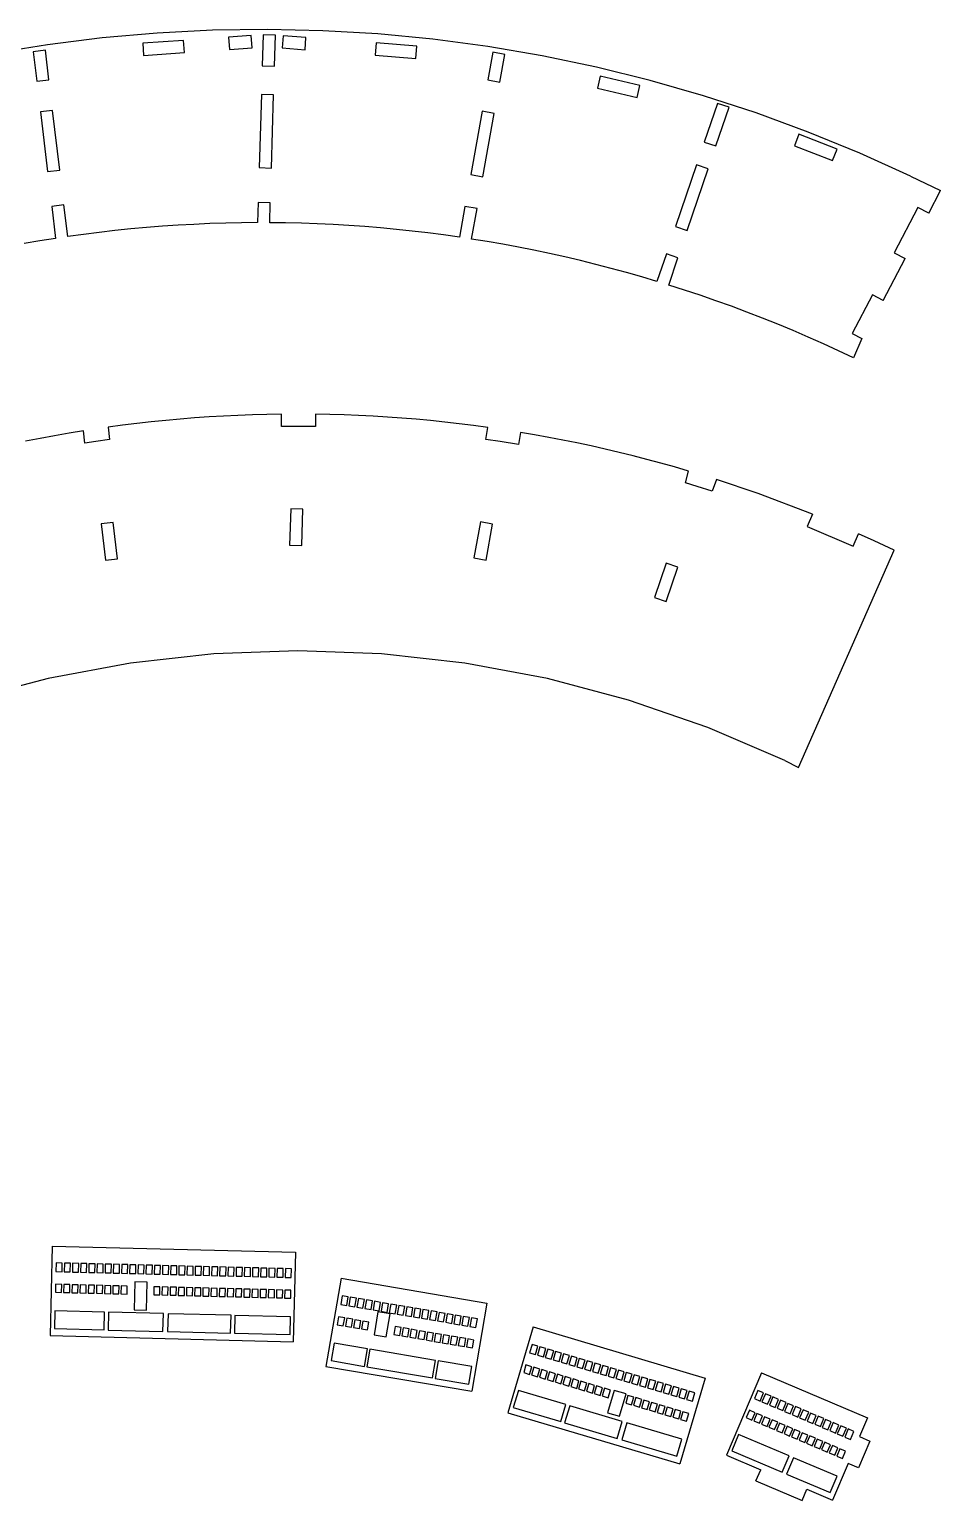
# Model space of a CAD drawing. Extents: x -27280 to 27280, y -16671 to 16671.
# Drawn here: x -11433 to -8762, y 12050 to 16364 of the extents above; entities that cross this region are included whole.
import ezdxf

# ---------------------------------------------------------------- set-up
doc = ezdxf.new("R2010")
doc.units = 0
doc.header["$MEASUREMENT"] = 0
doc.layers.get('0').update_dxf_attribs({"linetype": 'CONTINUOUS'})

msp = doc.modelspace()

# ---------------------------------------------------------------- linework, layer by layer
for p, q in [((-11058.1, 16353.6), (-11219.4, 16339.4)), ((-10896.4, 16361.9), (-11058.1, 16353.6)), ((-10734.6, 16364.3), (-10896.4, 16361.9)), ((-10572.8, 16360.6), (-10734.6, 16364.3)), ((-10411.2, 16351.1), (-10572.8, 16360.6)), ((-10250, 16335.6), (-10411.2, 16351.1)), ((-11380.1, 16319.3), (-11540.1, 16293.2)), ((-11219.4, 16339.4), (-11380.1, 16319.3)), ((-10980.9, 16332.2), (-11100.6, 16323.6)), ((-11100.6, 16323.6), (-11098.1, 16287.7)), ((-10978.4, 16296.3), (-10980.9, 16332.2)), ((-10782.3, 16346.3), (-10849, 16341.6)), ((-10849, 16341.6), (-10846.5, 16305.7)), ((-10846.5, 16305.7), (-10779.8, 16310.4)), ((-10779.8, 16310.4), (-10782.3, 16346.3)), ((-10747.6, 16348.8), (-10750.3, 16257.7)), ((-10711.6, 16347.7), (-10747.6, 16348.8)), ((-10714.4, 16256.6), (-10711.6, 16347.7)), ((-10688.8, 16345.9), (-10691.6, 16310)), ((-10691.6, 16310), (-10624.9, 16304.8)), ((-10622.1, 16340.7), (-10688.8, 16345.9)), ((-10624.9, 16304.8), (-10622.1, 16340.7)), ((-10416.5, 16324.6), (-10419.3, 16288.7)), ((-10296.9, 16315.2), (-10416.5, 16324.6)), ((-10299.7, 16279.3), (-10296.9, 16315.2)), ((-10089.4, 16314.1), (-10250, 16335.6)), ((-9929.7, 16286.8), (-10089.4, 16314.1)), ((-11385.7, 16303.3), (-11421.5, 16299)), ((-11421.5, 16299), (-11411.1, 16212.2)), ((-11375.4, 16216.4), (-11385.7, 16303.3)), ((-11098.1, 16287.7), (-10978.4, 16296.3)), ((-10419.3, 16288.7), (-10299.7, 16279.3)), ((-10074.2, 16297.7), (-10088.9, 16216.4)), ((-10038.8, 16291.2), (-10074.2, 16297.7)), ((-10053.5, 16210), (-10038.8, 16291.2)), ((-9770.9, 16253.6), (-9929.7, 16286.8)), ((-10750.3, 16257.7), (-10714.4, 16256.6)), ((-9613.3, 16214.7), (-9770.9, 16253.6)), ((-9759.9, 16226.9), (-9768, 16191.8)), ((-9643, 16199.9), (-9759.9, 16226.9)), ((-11411.1, 16212.2), (-11375.4, 16216.4)), ((-10088.9, 16216.4), (-10053.5, 16210)), ((-9768, 16191.8), (-9651.1, 16164.8)), ((-9651.1, 16164.8), (-9643, 16199.9)), ((-9457.1, 16169.9), (-9613.3, 16214.7)), ((-10752.9, 16173.6), (-10759.5, 15958.9)), ((-10716.9, 16172.5), (-10752.9, 16173.6)), ((-10723.5, 15957.8), (-10716.9, 16172.5)), ((-9302.5, 16119.4), (-9457.1, 16169.9)), ((-9416, 16147.5), (-9454.5, 16034.1)), ((-9420.4, 16022.5), (-9381.9, 16135.9)), ((-9381.9, 16135.9), (-9416, 16147.5)), ((-11364.6, 16126.7), (-11400.4, 16122.4)), ((-11400.4, 16122.4), (-11379.5, 15947.7)), ((-11343.7, 15952), (-11364.6, 16126.7)), ((-10105.5, 16124.5), (-10139.2, 15938.7)), ((-10070.1, 16118.1), (-10105.5, 16124.5)), ((-10103.8, 15932.3), (-10070.1, 16118.1)), ((-9149.6, 16063.3), (-9302.5, 16119.4)), ((-9177.3, 16056.7), (-9190.3, 16023.1)), ((-9065.4, 16013.3), (-9177.3, 16056.7)), ((-8998.7, 16001.5), (-9149.6, 16063.3)), ((-9454.5, 16034.1), (-9420.4, 16022.5)), ((-9190.3, 16023.1), (-9078.4, 15979.8)), ((-9078.4, 15979.8), (-9065.4, 16013.3)), ((-9477.2, 15967.3), (-9538.7, 15786.2)), ((-9443.1, 15955.7), (-9477.2, 15967.3)), ((-8849.9, 15934.3), (-8998.7, 16001.5)), ((-11379.5, 15947.7), (-11343.7, 15952)), ((-10759.5, 15958.9), (-10723.5, 15957.8)), ((-10139.2, 15938.7), (-10103.8, 15932.3)), ((-9504.6, 15774.6), (-9443.1, 15955.7)), ((-8849.9, 15934.3), (-8762, 15891.5)), ((-8796.4, 15825.4), (-8762, 15891.5)), ((-11331.5, 15849.6), (-11367.3, 15845.4)), ((-11367.3, 15845.4), (-11356, 15751.4)), ((-11320.4, 15756.7), (-11331.5, 15849.6)), ((-10762.6, 15856.7), (-10764.4, 15797.6)), ((-10726.6, 15855.6), (-10762.6, 15856.7)), ((-10728.4, 15797.5), (-10726.6, 15855.6)), ((-10156.1, 15845.4), (-10172.5, 15755)), ((-10120.7, 15838.9), (-10156.1, 15845.4)), ((-10136.8, 15749.6), (-10120.7, 15838.9)), ((-8828.3, 15842.1), (-8897.6, 15709.2)), ((-8796.4, 15825.4), (-8828.3, 15842.1)), ((-10996.7, 15790), (-11043.1, 15786.9)), ((-10950.3, 15792.6), (-10996.7, 15790)), ((-10903.8, 15794.7), (-10950.3, 15792.6)), ((-10857.3, 15796.2), (-10903.8, 15794.7)), ((-10810.8, 15797.2), (-10857.3, 15796.2)), ((-10764.3, 15797.6), (-10810.8, 15797.2)), ((-10764.4, 15797.6), (-10764.3, 15797.6)), ((-10681.9, 15796.9), (-10728.4, 15797.5)), ((-10635.4, 15795.8), (-10681.9, 15796.9)), ((-10588.9, 15794.2), (-10635.4, 15795.8)), ((-10542.5, 15792), (-10588.9, 15794.2)), ((-10496, 15789.2), (-10542.5, 15792)), ((-11356, 15751.4), (-11401.9, 15744.1)), ((-11356, 15751.4), (-11356, 15751.4)), ((-11274.3, 15763.1), (-11320.4, 15756.7)), ((-11228.2, 15769), (-11274.3, 15763.1)), ((-11182, 15774.3), (-11228.2, 15769)), ((-11135.8, 15779), (-11182, 15774.3)), ((-11089.4, 15783.2), (-11135.8, 15779)), ((-11043.1, 15786.9), (-11089.4, 15783.2)), ((-10449.7, 15786), (-10496, 15789.2)), ((-10403.3, 15782.1), (-10449.7, 15786)), ((-10357, 15777.8), (-10403.3, 15782.1)), ((-10310.8, 15772.9), (-10357, 15777.8)), ((-10264.6, 15767.5), (-10310.8, 15772.9)), ((-10218.5, 15761.5), (-10264.6, 15767.5)), ((-10172.5, 15755), (-10218.5, 15761.5)), ((-10090.9, 15742.1), (-10136.8, 15749.6)), ((-9538.7, 15786.2), (-9504.6, 15774.6)), ((-11401.9, 15744.1), (-11447.8, 15736.3)), ((-10045.1, 15734.2), (-10090.9, 15742.1)), ((-9999.4, 15725.7), (-10045.1, 15734.2)), ((-9953.8, 15716.6), (-9999.4, 15725.7)), ((-9908.3, 15707), (-9953.8, 15716.6)), ((-9862.9, 15696.9), (-9908.3, 15707)), ((-9565.8, 15706.5), (-9593.3, 15625.3)), ((-9531.7, 15694.9), (-9565.8, 15706.5)), ((-8897.6, 15709.2), (-8865.7, 15692.6)), ((-9817.7, 15686.3), (-9862.9, 15696.9)), ((-9772.5, 15675.2), (-9817.7, 15686.3)), ((-9727.5, 15663.5), (-9772.5, 15675.2)), ((-9682.6, 15651.3), (-9727.5, 15663.5)), ((-9558.9, 15614.7), (-9531.7, 15694.9)), ((-8929.9, 15569.3), (-8865.7, 15692.6)), ((-9637.9, 15638.6), (-9682.6, 15651.3)), ((-9593.3, 15625.3), (-9637.9, 15638.6)), ((-9512.7, 15599.9), (-9558.9, 15614.7)), ((-9466.6, 15584.6), (-9512.7, 15599.9)), ((-9420.8, 15568.7), (-9466.6, 15584.6)), ((-8961.8, 15585.9), (-9020.9, 15472.7)), ((-8929.9, 15569.3), (-8961.8, 15585.9)), ((-9375.1, 15552.3), (-9420.8, 15568.7)), ((-9329.6, 15535.3), (-9375.1, 15552.3)), ((-9284.4, 15517.7), (-9329.6, 15535.3)), ((-9239.3, 15499.7), (-9284.4, 15517.7)), ((-9194.5, 15481), (-9239.3, 15499.7)), ((-9149.9, 15461.9), (-9194.5, 15481)), ((-9105.5, 15442.2), (-9149.9, 15461.9)), ((-9020.9, 15472.7), (-8992.6, 15457.9)), ((-8992.6, 15457.9), (-9017.5, 15401.2)), ((-9061.4, 15422), (-9105.5, 15442.2)), ((-9017.5, 15401.2), (-9061.4, 15422)), ((-10863.9, 15230.4), (-10906.3, 15227.9)), ((-10821.6, 15232.5), (-10863.9, 15230.4)), ((-10779.1, 15234.1), (-10821.6, 15232.5)), ((-10736.7, 15235.3), (-10779.1, 15234.1)), ((-10694.3, 15236), (-10736.7, 15235.3)), ((-10694.3, 15200), (-10694.3, 15236)), ((-10552.3, 15235.1), (-10594.6, 15235.9)), ((-10594.6, 15235.9), (-10594.6, 15199.9)), ((-10510.1, 15233.9), (-10552.3, 15235.1)), ((-10467.8, 15232.2), (-10510.1, 15233.9)), ((-10425.5, 15230), (-10467.8, 15232.2)), ((-10383.3, 15227.5), (-10425.5, 15230)), ((-11273.9, 15187), (-11316.5, 15180.1)), ((-11270.3, 15151.2), (-11273.9, 15187)), ((-11159.7, 15203.4), (-11201.8, 15197.7)), ((-11201.8, 15197.7), (-11198.2, 15161.9)), ((-11117.6, 15208.6), (-11159.7, 15203.4)), ((-11075.4, 15213.3), (-11117.6, 15208.6)), ((-11033.2, 15217.6), (-11075.4, 15213.3)), ((-10990.9, 15221.5), (-11033.2, 15217.6)), ((-10948.6, 15224.9), (-10990.9, 15221.5)), ((-10906.3, 15227.9), (-10948.6, 15224.9)), ((-10650.8, 15200.3), (-10694.3, 15200)), ((-10594.6, 15199.9), (-10650.8, 15200.3)), ((-10341.1, 15224.5), (-10383.3, 15227.5)), ((-10299, 15221), (-10341.1, 15224.5)), ((-10256.8, 15217.1), (-10299, 15221)), ((-10214.8, 15212.8), (-10256.8, 15217.1)), ((-10172.7, 15208), (-10214.8, 15212.8)), ((-10130.7, 15202.8), (-10172.7, 15208)), ((-10088.8, 15197.1), (-10130.7, 15202.8)), ((-10095, 15161.6), (-10088.8, 15197.1)), ((-11401.5, 15164.8), (-11443.8, 15156.5)), ((-11359, 15172.7), (-11401.5, 15164.8)), ((-11316.5, 15180.1), (-11359, 15172.7)), ((-11238.4, 15156.1), (-11270.3, 15151.2)), ((-11198.2, 15161.9), (-11238.4, 15156.1)), ((-10053.3, 15155.5), (-10095, 15161.6)), ((-9999.6, 15147.1), (-10053.3, 15155.5)), ((-9993.4, 15182.5), (-9999.6, 15147.1)), ((-9951.9, 15175.5), (-9993.4, 15182.5)), ((-9910.4, 15168), (-9951.9, 15175.5)), ((-9869, 15160), (-9910.4, 15168)), ((-9827.7, 15151.7), (-9869, 15160)), ((-9786.5, 15142.9), (-9827.7, 15151.7)), ((-9745.4, 15133.7), (-9786.5, 15142.9)), ((-9704.4, 15124), (-9745.4, 15133.7)), ((-9663.5, 15113.9), (-9704.4, 15124)), ((-9622.7, 15103.4), (-9663.5, 15113.9)), ((-9582, 15092.5), (-9622.7, 15103.4)), ((-9541.4, 15081.1), (-9582, 15092.5)), ((-9501, 15069.3), (-9541.4, 15081.1)), ((-9509.8, 15034.4), (-9501, 15069.3)), ((-9475.3, 15023.9), (-9509.8, 15034.4)), ((-9431, 15010.1), (-9475.3, 15023.9)), ((-9419, 15044), (-9431, 15010.1)), ((-9296.9, 15002.9), (-9419, 15044)), ((-9137.8, 14942.5), (-9296.9, 15002.9)), ((-10666.9, 14958.8), (-10670.2, 14851.8)), ((-10630.9, 14957.7), (-10666.9, 14958.8)), ((-10634.2, 14850.7), (-10630.9, 14957.7)), ((-9137.8, 14942.5), (-9153.3, 14906.2)), ((-11186.8, 14918.6), (-11222.5, 14914.3)), ((-11222.5, 14914.3), (-11209.8, 14808)), ((-11174.1, 14812.2), (-11186.8, 14918.6)), ((-10110.7, 14920), (-10129.8, 14814.6)), ((-10075.2, 14913.6), (-10110.7, 14920)), ((-10094.3, 14808.2), (-10075.2, 14913.6)), ((-9153.3, 14906.2), (-9018, 14848.7)), ((-9018, 14848.7), (-9002.5, 14885.1)), ((-8956.3, 14864.2), (-9002.5, 14885.1)), ((-10670.2, 14851.8), (-10634.2, 14850.7)), ((-8898.2, 14836.9), (-8956.3, 14864.2)), ((-11209.8, 14808), (-11174.1, 14812.2)), ((-10129.8, 14814.6), (-10094.3, 14808.2)), ((-9566.2, 14799.3), (-9600.7, 14697.9)), ((-9532.1, 14787.7), (-9566.2, 14799.3)), ((-9178, 14200.2), (-8898.2, 14836.9)), ((-8898.2, 14836.9), (-8898.1, 14837)), ((-9566.6, 14686.3), (-9532.1, 14787.7)), ((-9600.7, 14697.9), (-9566.6, 14686.3)), ((-10646.3, 14541.8), (-10892, 14532.9)), ((-10400.6, 14532.7), (-10646.3, 14541.8)), ((-11136.4, 14505.8), (-11378.2, 14460.9)), ((-10892, 14532.9), (-11136.4, 14505.8)), ((-10156.2, 14505.5), (-10400.6, 14532.7)), ((-9914.5, 14460.4), (-10156.2, 14505.5)), ((-11378.2, 14460.9), (-11616, 14398.3)), ((-9676.7, 14397.7), (-9914.5, 14460.4)), ((-9444.3, 14317.6), (-9676.7, 14397.7)), ((-9218.3, 14220.6), (-9444.3, 14317.6)), ((-9218.3, 14220.6), (-9178, 14200.2)), ((-11365.6, 12796), (-11372.1, 12533.7)), ((-11365.6, 12796), (-10653.2, 12778.1)), ((-10653.2, 12778.1), (-10659.8, 12515.8)), ((-11354.3, 12747.1), (-11354.9, 12721.5)), ((-11336.3, 12746.7), (-11354.3, 12747.1)), ((-11336.9, 12721.1), (-11336.3, 12746.7)), ((-11330.3, 12746.5), (-11330.9, 12720.9)), ((-11312.3, 12746.1), (-11330.3, 12746.5)), ((-11312.9, 12720.5), (-11312.3, 12746.1)), ((-11306.3, 12745.9), (-11306.9, 12720.3)), ((-11288.3, 12745.5), (-11306.3, 12745.9)), ((-11289, 12719.9), (-11288.3, 12745.5)), ((-11282.3, 12745.3), (-11283, 12719.7)), ((-11264.3, 12744.9), (-11282.3, 12745.3)), ((-11265, 12719.3), (-11264.3, 12744.9)), ((-11258.3, 12744.7), (-11259, 12719.1)), ((-11240.3, 12744.3), (-11258.3, 12744.7)), ((-11241, 12718.7), (-11240.3, 12744.3)), ((-11234.3, 12744.1), (-11235, 12718.5)), ((-11216.3, 12743.7), (-11234.3, 12744.1)), ((-11217, 12718.1), (-11216.3, 12743.7)), ((-11210.3, 12743.5), (-11211, 12717.9)), ((-11192.3, 12743.1), (-11210.3, 12743.5)), ((-11193, 12717.5), (-11192.3, 12743.1)), ((-11186.3, 12742.9), (-11187, 12717.3)), ((-11168.3, 12742.5), (-11186.3, 12742.9)), ((-11169, 12716.9), (-11168.3, 12742.5)), ((-11162.3, 12742.3), (-11163, 12716.7)), ((-11144.4, 12741.9), (-11162.3, 12742.3)), ((-11145, 12716.3), (-11144.4, 12741.9)), ((-11138.4, 12741.7), (-11139, 12716.1)), ((-11120.4, 12741.3), (-11138.4, 12741.7)), ((-11121, 12715.7), (-11120.4, 12741.3)), ((-11114.4, 12741.1), (-11115, 12715.5)), ((-11096.4, 12740.7), (-11114.4, 12741.1)), ((-11097, 12715.1), (-11096.4, 12740.7)), ((-11090.4, 12740.5), (-11091, 12714.9)), ((-11072.4, 12740.1), (-11090.4, 12740.5)), ((-11073, 12714.4), (-11072.4, 12740.1)), ((-11066.4, 12739.9), (-11067, 12714.3)), ((-11048.4, 12739.5), (-11066.4, 12739.9)), ((-11049, 12713.8), (-11048.4, 12739.5)), ((-11042.4, 12739.3), (-11043, 12713.7)), ((-11024.4, 12738.8), (-11042.4, 12739.3)), ((-11025, 12713.2), (-11024.4, 12738.8)), ((-11018.4, 12738.7), (-11019, 12713.1)), ((-11000.4, 12738.2), (-11018.4, 12738.7)), ((-11001, 12712.6), (-11000.4, 12738.2)), ((-10994.4, 12738.1), (-10995, 12712.5)), ((-10976.4, 12737.6), (-10994.4, 12738.1)), ((-10977, 12712), (-10976.4, 12737.6)), ((-10970.4, 12737.5), (-10971.1, 12711.9)), ((-10952.4, 12737), (-10970.4, 12737.5)), ((-10953.1, 12711.4), (-10952.4, 12737)), ((-10946.4, 12736.9), (-10947.1, 12711.3)), ((-10928.4, 12736.4), (-10946.4, 12736.9)), ((-10929.1, 12710.8), (-10928.4, 12736.4)), ((-10922.4, 12736.3), (-10923.1, 12710.7)), ((-10904.4, 12735.8), (-10922.4, 12736.3)), ((-10905.1, 12710.2), (-10904.4, 12735.8)), ((-10898.4, 12735.7), (-10899.1, 12710.1)), ((-10880.4, 12735.2), (-10898.4, 12735.7)), ((-10881.1, 12709.6), (-10880.4, 12735.2)), ((-10874.4, 12735.1), (-10875.1, 12709.5)), ((-10856.4, 12734.6), (-10874.4, 12735.1)), ((-10857.1, 12709), (-10856.4, 12734.6)), ((-10850.4, 12734.5), (-10851.1, 12708.9)), ((-10832.5, 12734), (-10850.4, 12734.5)), ((-10833.1, 12708.4), (-10832.5, 12734)), ((-10826.5, 12733.9), (-10827.1, 12708.3)), ((-10808.5, 12733.4), (-10826.5, 12733.9)), ((-10809.1, 12707.8), (-10808.5, 12733.4)), ((-10802.5, 12733.3), (-10803.1, 12707.7)), ((-10784.5, 12732.8), (-10802.5, 12733.3)), ((-10785.1, 12707.2), (-10784.5, 12732.8)), ((-10778.5, 12732.7), (-10779.1, 12707.1)), ((-10760.5, 12732.2), (-10778.5, 12732.7)), ((-10761.1, 12706.6), (-10760.5, 12732.2)), ((-10754.5, 12732.1), (-10755.1, 12706.5)), ((-10736.5, 12731.6), (-10754.5, 12732.1)), ((-10737.1, 12706), (-10736.5, 12731.6)), ((-10730.5, 12731.5), (-10731.1, 12705.9)), ((-10712.5, 12731), (-10730.5, 12731.5)), ((-10713.1, 12705.4), (-10712.5, 12731)), ((-10706.5, 12730.9), (-10707.1, 12705.3)), ((-10688.5, 12730.4), (-10706.5, 12730.9)), ((-10689.1, 12704.8), (-10688.5, 12730.4)), ((-10682.5, 12730.3), (-10683.1, 12704.7)), ((-10664.5, 12729.8), (-10682.5, 12730.3)), ((-10665.1, 12704.2), (-10664.5, 12729.8)), ((-11355.9, 12684.3), (-11356.5, 12660.9)), ((-11337.9, 12683.9), (-11355.9, 12684.3)), ((-11354.9, 12721.5), (-11336.9, 12721.1)), ((-11338.5, 12660.4), (-11337.9, 12683.9)), ((-11331.9, 12683.7), (-11332.5, 12660.3)), ((-11313.9, 12683.3), (-11331.9, 12683.7)), ((-11330.9, 12720.9), (-11312.9, 12720.5)), ((-11306.9, 12720.3), (-11289, 12719.9)), ((-11283, 12719.7), (-11265, 12719.3)), ((-11259, 12719.1), (-11241, 12718.7)), ((-11235, 12718.5), (-11217, 12718.1)), ((-11211, 12717.9), (-11193, 12717.5)), ((-11187, 12717.3), (-11169, 12716.9)), ((-11163, 12716.7), (-11145, 12716.3)), ((-11139, 12716.1), (-11121, 12715.7)), ((-11123.3, 12691.3), (-11125.4, 12609)), ((-11087.3, 12690.4), (-11123.3, 12691.3)), ((-11115, 12715.5), (-11097, 12715.1)), ((-11091, 12714.9), (-11073, 12714.4)), ((-11089.4, 12608.1), (-11087.3, 12690.4)), ((-11067, 12714.3), (-11049, 12713.8)), ((-11043, 12713.7), (-11025, 12713.2)), ((-11019, 12713.1), (-11001, 12712.6)), ((-10995, 12712.5), (-10977, 12712)), ((-10971.1, 12711.9), (-10953.1, 12711.4)), ((-10947.1, 12711.3), (-10929.1, 12710.8)), ((-10923.1, 12710.7), (-10905.1, 12710.2)), ((-10899.1, 12710.1), (-10881.1, 12709.6)), ((-10875.1, 12709.5), (-10857.1, 12709)), ((-10851.1, 12708.9), (-10833.1, 12708.4)), ((-10827.1, 12708.3), (-10809.1, 12707.8)), ((-10803.1, 12707.7), (-10785.1, 12707.2)), ((-10779.1, 12707.1), (-10761.1, 12706.6)), ((-10755.1, 12706.5), (-10737.1, 12706)), ((-10731.1, 12705.9), (-10713.1, 12705.4)), ((-10707.1, 12705.3), (-10689.1, 12704.8)), ((-10683.1, 12704.7), (-10665.1, 12704.2)), ((-10519.3, 12702.2), (-10563.6, 12443.6)), ((-10519.3, 12702.2), (-10091.8, 12629)), ((-11356.5, 12660.9), (-11338.5, 12660.4)), ((-11332.5, 12660.3), (-11314.5, 12659.8)), ((-11314.5, 12659.8), (-11313.9, 12683.3)), ((-11307.9, 12683.1), (-11308.5, 12659.7)), ((-11308.5, 12659.7), (-11290.5, 12659.2)), ((-11289.9, 12682.7), (-11307.9, 12683.1)), ((-11290.5, 12659.2), (-11289.9, 12682.7)), ((-11283.9, 12682.5), (-11284.5, 12659.1)), ((-11284.5, 12659.1), (-11266.5, 12658.6)), ((-11265.9, 12682.1), (-11283.9, 12682.5)), ((-11266.5, 12658.6), (-11265.9, 12682.1)), ((-11259.9, 12681.9), (-11260.5, 12658.5)), ((-11260.5, 12658.5), (-11242.5, 12658)), ((-11241.9, 12681.5), (-11259.9, 12681.9)), ((-11242.5, 12658), (-11241.9, 12681.5)), ((-11235.9, 12681.3), (-11236.5, 12657.9)), ((-11236.5, 12657.9), (-11218.5, 12657.4)), ((-11217.9, 12680.9), (-11235.9, 12681.3)), ((-11218.5, 12657.4), (-11217.9, 12680.9)), ((-11211.9, 12680.7), (-11212.5, 12657.3)), ((-11212.5, 12657.3), (-11194.5, 12656.8)), ((-11193.9, 12680.3), (-11211.9, 12680.7)), ((-11194.5, 12656.8), (-11193.9, 12680.3)), ((-11187.9, 12680.1), (-11188.5, 12656.7)), ((-11188.5, 12656.7), (-11170.5, 12656.2)), ((-11169.9, 12679.7), (-11187.9, 12680.1)), ((-11170.5, 12656.2), (-11169.9, 12679.7)), ((-11163.9, 12679.5), (-11164.5, 12656.1)), ((-11164.5, 12656.1), (-11146.5, 12655.6)), ((-11145.9, 12679.1), (-11163.9, 12679.5)), ((-11146.5, 12655.6), (-11145.9, 12679.1)), ((-11068, 12677.1), (-11068.5, 12653.7)), ((-11068.5, 12653.7), (-11050.5, 12653.2)), ((-11050, 12676.7), (-11068, 12677.1)), ((-11050.5, 12653.2), (-11050, 12676.7)), ((-11044, 12676.5), (-11044.6, 12653.1)), ((-11044.6, 12653.1), (-11026.6, 12652.6)), ((-11026, 12676.1), (-11044, 12676.5)), ((-11026.6, 12652.6), (-11026, 12676.1)), ((-11020, 12675.9), (-11020.6, 12652.5)), ((-11020.6, 12652.5), (-11002.6, 12652)), ((-11002, 12675.5), (-11020, 12675.9)), ((-11002.6, 12652), (-11002, 12675.5)), ((-10996, 12675.3), (-10996.6, 12651.9)), ((-10996.6, 12651.9), (-10978.6, 12651.4)), ((-10978, 12674.9), (-10996, 12675.3)), ((-10978.6, 12651.4), (-10978, 12674.9)), ((-10972, 12674.7), (-10972.6, 12651.3)), ((-10972.6, 12651.3), (-10954.6, 12650.8)), ((-10954, 12674.3), (-10972, 12674.7)), ((-10954.6, 12650.8), (-10954, 12674.3)), ((-10948, 12674.1), (-10948.6, 12650.7)), ((-10948.6, 12650.7), (-10930.6, 12650.2)), ((-10930, 12673.7), (-10948, 12674.1)), ((-10930.6, 12650.2), (-10930, 12673.7)), ((-10924, 12673.5), (-10924.6, 12650)), ((-10924.6, 12650), (-10906.6, 12649.6)), ((-10906, 12673.1), (-10924, 12673.5)), ((-10906.6, 12649.6), (-10906, 12673.1)), ((-10900, 12672.9), (-10900.6, 12649.4)), ((-10900.6, 12649.4), (-10882.6, 12649)), ((-10882, 12672.4), (-10900, 12672.9)), ((-10882.6, 12649), (-10882, 12672.4)), ((-10876, 12672.3), (-10876.6, 12648.8)), ((-10876.6, 12648.8), (-10858.6, 12648.4)), ((-10858, 12671.8), (-10876, 12672.3)), ((-10858.6, 12648.4), (-10858, 12671.8)), ((-10852, 12671.7), (-10852.6, 12648.2)), ((-10852.6, 12648.2), (-10834.6, 12647.8)), ((-10834, 12671.2), (-10852, 12671.7)), ((-10834.6, 12647.8), (-10834, 12671.2)), ((-10828, 12671.1), (-10828.6, 12647.6)), ((-10828.6, 12647.6), (-10810.6, 12647.2)), ((-10810, 12670.6), (-10828, 12671.1)), ((-10810.6, 12647.2), (-10810, 12670.6)), ((-10804, 12670.5), (-10804.6, 12647)), ((-10804.6, 12647), (-10786.6, 12646.6)), ((-10786, 12670), (-10804, 12670.5)), ((-10786.6, 12646.6), (-10786, 12670)), ((-10780, 12669.9), (-10780.6, 12646.4)), ((-10780.6, 12646.4), (-10762.6, 12646)), ((-10762.1, 12669.4), (-10780, 12669.9)), ((-10762.6, 12646), (-10762.1, 12669.4)), ((-10756.1, 12669.3), (-10756.6, 12645.8)), ((-10756.6, 12645.8), (-10738.6, 12645.4)), ((-10738.1, 12668.8), (-10756.1, 12669.3)), ((-10738.6, 12645.4), (-10738.1, 12668.8)), ((-10732.1, 12668.7), (-10732.6, 12645.2)), ((-10732.6, 12645.2), (-10714.7, 12644.8)), ((-10714.1, 12668.2), (-10732.1, 12668.7)), ((-10714.7, 12644.8), (-10714.1, 12668.2)), ((-10708.1, 12668.1), (-10708.7, 12644.6)), ((-10708.7, 12644.6), (-10690.7, 12644.2)), ((-10690.1, 12667.6), (-10708.1, 12668.1)), ((-10690.7, 12644.2), (-10690.1, 12667.6)), ((-10684.1, 12667.5), (-10684.7, 12644)), ((-10684.7, 12644), (-10666.7, 12643.6)), ((-10666.1, 12667), (-10684.1, 12667.5)), ((-10666.7, 12643.6), (-10666.1, 12667)), ((-10515.8, 12650.6), (-10520.1, 12625.4)), ((-10498, 12647.6), (-10515.8, 12650.6)), ((-10502.3, 12622.3), (-10498, 12647.6)), ((-10492.1, 12646.6), (-10496.4, 12621.3)), ((-10474.4, 12643.5), (-10492.1, 12646.6)), ((-10478.7, 12618.3), (-10474.4, 12643.5)), ((-10468.5, 12642.5), (-10472.8, 12617.3)), ((-10450.7, 12639.5), (-10468.5, 12642.5)), ((-11357.8, 12606.4), (-11359.1, 12554.3)), ((-11212.3, 12602.7), (-11357.8, 12606.4)), ((-11213.6, 12550.6), (-11212.3, 12602.7)), ((-11201, 12602.4), (-11202.3, 12550.3)), ((-11040.1, 12598.4), (-11201, 12602.4)), ((-11125.4, 12609), (-11089.4, 12608.1)), ((-11041.4, 12546.3), (-11040.1, 12598.4)), ((-11026.5, 12598), (-11027.8, 12545.9)), ((-10841.8, 12593.4), (-11026.5, 12598)), ((-10520.1, 12625.4), (-10502.3, 12622.3)), ((-10496.4, 12621.3), (-10478.7, 12618.3)), ((-10472.8, 12617.3), (-10455, 12614.2)), ((-10455, 12614.2), (-10450.7, 12639.5)), ((-10444.8, 12638.5), (-10449.1, 12613.2)), ((-10449.1, 12613.2), (-10431.4, 12610.2)), ((-10427.1, 12635.4), (-10444.8, 12638.5)), ((-10431.4, 12610.2), (-10427.1, 12635.4)), ((-10421.1, 12634.4), (-10425.5, 12609.2)), ((-10425.5, 12609.2), (-10407.7, 12606.1)), ((-10411.1, 12603.7), (-10422.6, 12536.6)), ((-10403.4, 12631.4), (-10421.1, 12634.4)), ((-10375.7, 12597.6), (-10411.1, 12603.7)), ((-10407.7, 12606.1), (-10403.4, 12631.4)), ((-10397.5, 12630.4), (-10401.8, 12605.1)), ((-10401.8, 12605.1), (-10384.1, 12602.1)), ((-10379.7, 12627.3), (-10397.5, 12630.4)), ((-10387.1, 12530.6), (-10375.7, 12597.6)), ((-10384.1, 12602.1), (-10379.7, 12627.3)), ((-10373.8, 12626.3), (-10378.2, 12601.1)), ((-10378.2, 12601.1), (-10360.4, 12598)), ((-10356.1, 12623.3), (-10373.8, 12626.3)), ((-10360.4, 12598), (-10356.1, 12623.3)), ((-10350.2, 12622.3), (-10354.5, 12597)), ((-10332.4, 12619.2), (-10350.2, 12622.3)), ((-10336.8, 12594), (-10332.4, 12619.2)), ((-10326.5, 12618.2), (-10330.8, 12593)), ((-10308.8, 12615.2), (-10326.5, 12618.2)), ((-10313.1, 12590), (-10308.8, 12615.2)), ((-10302.9, 12614.2), (-10307.2, 12588.9)), ((-10285.1, 12611.2), (-10302.9, 12614.2)), ((-10289.4, 12585.9), (-10285.1, 12611.2)), ((-10279.2, 12610.1), (-10283.5, 12584.9)), ((-10261.5, 12607.1), (-10279.2, 12610.1)), ((-10265.8, 12581.9), (-10261.5, 12607.1)), ((-10255.6, 12606.1), (-10259.9, 12580.8)), ((-10237.8, 12603.1), (-10255.6, 12606.1)), ((-10242.1, 12577.8), (-10237.8, 12603.1)), ((-10231.9, 12602), (-10236.2, 12576.8)), ((-10214.2, 12599), (-10231.9, 12602)), ((-10218.5, 12573.8), (-10214.2, 12599)), ((-10208.2, 12598), (-10212.6, 12572.8)), ((-10190.5, 12595), (-10208.2, 12598)), ((-10091.8, 12629), (-10136, 12370.5)), ((-10843.1, 12541.3), (-10841.8, 12593.4)), ((-10830.7, 12593.1), (-10832, 12541)), ((-10667.1, 12589), (-10830.7, 12593.1)), ((-10668.4, 12536.9), (-10667.1, 12589)), ((-10526.4, 12588.7), (-10530.3, 12565.6)), ((-10530.3, 12565.6), (-10512.6, 12562.5)), ((-10508.6, 12585.7), (-10526.4, 12588.7)), ((-10512.6, 12562.5), (-10508.6, 12585.7)), ((-10502.7, 12584.7), (-10506.7, 12561.5)), ((-10506.7, 12561.5), (-10488.9, 12558.5)), ((-10485, 12581.6), (-10502.7, 12584.7)), ((-10488.9, 12558.5), (-10485, 12581.6)), ((-10479, 12580.6), (-10483, 12557.5)), ((-10483, 12557.5), (-10465.3, 12554.4)), ((-10461.3, 12577.6), (-10479, 12580.6)), ((-10465.3, 12554.4), (-10461.3, 12577.6)), ((-10455.4, 12576.6), (-10459.3, 12553.4)), ((-10437.6, 12573.5), (-10455.4, 12576.6)), ((-10441.6, 12550.4), (-10437.6, 12573.5)), ((-10360.8, 12560.4), (-10364.7, 12537.2)), ((-10343, 12557.3), (-10360.8, 12560.4)), ((-10354.5, 12597), (-10336.8, 12594)), ((-10347, 12534.2), (-10343, 12557.3)), ((-10337.1, 12556.3), (-10341.1, 12533.2)), ((-10319.4, 12553.3), (-10337.1, 12556.3)), ((-10330.8, 12593), (-10313.1, 12590)), ((-10307.2, 12588.9), (-10289.4, 12585.9)), ((-10283.5, 12584.9), (-10265.8, 12581.9)), ((-10259.9, 12580.8), (-10242.1, 12577.8)), ((-10236.2, 12576.8), (-10218.5, 12573.8)), ((-10212.6, 12572.8), (-10194.8, 12569.7)), ((-10194.8, 12569.7), (-10190.5, 12595)), ((-10184.6, 12594), (-10188.9, 12568.7)), ((-10188.9, 12568.7), (-10171.2, 12565.7)), ((-10166.8, 12590.9), (-10184.6, 12594)), ((-10171.2, 12565.7), (-10166.8, 12590.9)), ((-10160.9, 12589.9), (-10165.2, 12564.7)), ((-10165.2, 12564.7), (-10147.5, 12561.6)), ((-10143.2, 12586.9), (-10160.9, 12589.9)), ((-10147.5, 12561.6), (-10143.2, 12586.9)), ((-10137.3, 12585.9), (-10141.6, 12560.6)), ((-10141.6, 12560.6), (-10123.8, 12557.6)), ((-10119.5, 12582.8), (-10137.3, 12585.9)), ((-10123.8, 12557.6), (-10119.5, 12582.8)), ((-9955.9, 12559.2), (-10030.8, 12307.8)), ((-9955.9, 12559.2), (-9451.6, 12408.9)), ((-11372.1, 12533.7), (-10659.8, 12515.8)), ((-11359.1, 12554.3), (-11213.6, 12550.6)), ((-11202.3, 12550.3), (-11041.4, 12546.3)), ((-11027.8, 12545.9), (-10843.1, 12541.3)), ((-10832, 12541), (-10668.4, 12536.9)), ((-10539.5, 12511.8), (-10548.3, 12460.4)), ((-10441.7, 12495.1), (-10539.5, 12511.8)), ((-10459.3, 12553.4), (-10441.6, 12550.4)), ((-10422.6, 12536.6), (-10387.1, 12530.6)), ((-10364.7, 12537.2), (-10347, 12534.2)), ((-10341.1, 12533.2), (-10323.3, 12530.2)), ((-10323.3, 12530.2), (-10319.4, 12553.3)), ((-10313.5, 12552.3), (-10317.4, 12529.2)), ((-10317.4, 12529.2), (-10299.7, 12526.1)), ((-10295.7, 12549.2), (-10313.5, 12552.3)), ((-10299.7, 12526.1), (-10295.7, 12549.2)), ((-10289.8, 12548.2), (-10293.8, 12525.1)), ((-10293.8, 12525.1), (-10276, 12522.1)), ((-10272.1, 12545.2), (-10289.8, 12548.2)), ((-10276, 12522.1), (-10272.1, 12545.2)), ((-10266.1, 12544.2), (-10270.1, 12521.1)), ((-10270.1, 12521.1), (-10252.4, 12518)), ((-10248.4, 12541.2), (-10266.1, 12544.2)), ((-10252.4, 12518), (-10248.4, 12541.2)), ((-10242.5, 12540.1), (-10246.4, 12517)), ((-10246.4, 12517), (-10228.7, 12514)), ((-10224.7, 12537.1), (-10242.5, 12540.1)), ((-10228.7, 12514), (-10224.7, 12537.1)), ((-10218.8, 12536.1), (-10222.8, 12513)), ((-10222.8, 12513), (-10205, 12509.9)), ((-10201.1, 12533.1), (-10218.8, 12536.1)), ((-10205, 12509.9), (-10201.1, 12533.1)), ((-10195.2, 12532), (-10199.1, 12508.9)), ((-10177.4, 12529), (-10195.2, 12532)), ((-10181.4, 12505.9), (-10177.4, 12529)), ((-10171.5, 12528), (-10175.5, 12504.9)), ((-10153.8, 12525), (-10171.5, 12528)), ((-10157.7, 12501.8), (-10153.8, 12525)), ((-10147.9, 12524), (-10151.8, 12500.8)), ((-10130.1, 12520.9), (-10147.9, 12524)), ((-10134.1, 12497.8), (-10130.1, 12520.9)), ((-10450.5, 12443.7), (-10441.7, 12495.1)), ((-10434.7, 12493.9), (-10443.5, 12442.5)), ((-10242.9, 12461.1), (-10434.7, 12493.9)), ((-10199.1, 12508.9), (-10181.4, 12505.9)), ((-10175.5, 12504.9), (-10157.7, 12501.8)), ((-10151.8, 12500.8), (-10134.1, 12497.8)), ((-9959.2, 12508), (-9966.5, 12483.5)), ((-9966.5, 12483.5), (-9949.3, 12478.3)), ((-9942, 12502.9), (-9959.2, 12508)), ((-9949.3, 12478.3), (-9942, 12502.9)), ((-9936.2, 12501.2), (-9943.5, 12476.6)), ((-9943.5, 12476.6), (-9926.3, 12471.5)), ((-9919, 12496), (-9936.2, 12501.2)), ((-9926.3, 12471.5), (-9919, 12496)), ((-9913.2, 12494.3), (-9920.5, 12469.8)), ((-9920.5, 12469.8), (-9903.3, 12464.6)), ((-9896, 12489.2), (-9913.2, 12494.3)), ((-9903.3, 12464.6), (-9896, 12489.2)), ((-9890.2, 12487.5), (-9897.5, 12462.9)), ((-9873, 12482.3), (-9890.2, 12487.5)), ((-9880.3, 12457.8), (-9873, 12482.3)), ((-9867.2, 12480.6), (-9874.5, 12456.1)), ((-9850, 12475.5), (-9867.2, 12480.6)), ((-9857.3, 12450.9), (-9850, 12475.5)), ((-9844.2, 12473.7), (-9851.5, 12449.2)), ((-9827, 12468.6), (-9844.2, 12473.7)), ((-9834.3, 12444.1), (-9827, 12468.6)), ((-10563.6, 12443.6), (-10136, 12370.5)), ((-10548.3, 12460.4), (-10450.5, 12443.7)), ((-10443.5, 12442.5), (-10251.7, 12409.7)), ((-10251.7, 12409.7), (-10242.9, 12461.1)), ((-10234.5, 12459.6), (-10243.3, 12408.3)), ((-10136.2, 12442.8), (-10234.5, 12459.6)), ((-10145, 12391.4), (-10136.2, 12442.8)), ((-9977.2, 12447.8), (-9983.9, 12425.3)), ((-9983.9, 12425.3), (-9966.6, 12420.2)), ((-9959.9, 12442.7), (-9977.2, 12447.8)), ((-9966.6, 12420.2), (-9959.9, 12442.7)), ((-9954.2, 12441), (-9960.9, 12418.5)), ((-9936.9, 12435.8), (-9954.2, 12441)), ((-9943.6, 12413.4), (-9936.9, 12435.8)), ((-9931.2, 12434.1), (-9937.9, 12411.6)), ((-9913.9, 12429), (-9931.2, 12434.1)), ((-9920.6, 12406.5), (-9913.9, 12429)), ((-9908.2, 12427.3), (-9914.9, 12404.8)), ((-9890.9, 12422.1), (-9908.2, 12427.3)), ((-9897.5, 12462.9), (-9880.3, 12457.8)), ((-9874.5, 12456.1), (-9857.3, 12450.9)), ((-9851.5, 12449.2), (-9834.3, 12444.1)), ((-9821.2, 12466.9), (-9828.5, 12442.3)), ((-9828.5, 12442.3), (-9811.3, 12437.2)), ((-9804, 12461.7), (-9821.2, 12466.9)), ((-9811.3, 12437.2), (-9804, 12461.7)), ((-9798.2, 12460), (-9805.5, 12435.5)), ((-9805.5, 12435.5), (-9788.3, 12430.3)), ((-9781, 12454.9), (-9798.2, 12460)), ((-9788.3, 12430.3), (-9781, 12454.9)), ((-9775.2, 12453.2), (-9782.5, 12428.6)), ((-9782.5, 12428.6), (-9765.3, 12423.5)), ((-9758, 12448), (-9775.2, 12453.2)), ((-9765.3, 12423.5), (-9758, 12448)), ((-9752.2, 12446.3), (-9759.5, 12421.8)), ((-9735, 12441.2), (-9752.2, 12446.3)), ((-9742.3, 12416.6), (-9735, 12441.2)), ((-9729.2, 12439.5), (-9736.5, 12414.9)), ((-9712, 12434.3), (-9729.2, 12439.5)), ((-9719.3, 12409.8), (-9712, 12434.3)), ((-9706.2, 12432.6), (-9713.5, 12408.1)), ((-9689, 12427.5), (-9706.2, 12432.6)), ((-9696.3, 12402.9), (-9689, 12427.5)), ((-9683.2, 12425.8), (-9690.5, 12401.2)), ((-9666, 12420.6), (-9683.2, 12425.8)), ((-10243.3, 12408.3), (-10145, 12391.4)), ((-9960.9, 12418.5), (-9943.6, 12413.4)), ((-9937.9, 12411.6), (-9920.6, 12406.5)), ((-9914.9, 12404.8), (-9897.6, 12399.6)), ((-9897.6, 12399.6), (-9890.9, 12422.1)), ((-9885.2, 12420.4), (-9891.9, 12397.9)), ((-9891.9, 12397.9), (-9874.6, 12392.8)), ((-9867.9, 12415.3), (-9885.2, 12420.4)), ((-9874.6, 12392.8), (-9867.9, 12415.3)), ((-9862.2, 12413.6), (-9868.9, 12391.1)), ((-9868.9, 12391.1), (-9851.6, 12385.9)), ((-9844.9, 12408.4), (-9862.2, 12413.6)), ((-9851.6, 12385.9), (-9844.9, 12408.4)), ((-9839.2, 12406.7), (-9845.9, 12384.2)), ((-9845.9, 12384.2), (-9828.6, 12379.1)), ((-9821.9, 12401.6), (-9839.2, 12406.7)), ((-9828.6, 12379.1), (-9821.9, 12401.6)), ((-9816.2, 12399.8), (-9822.9, 12377.4)), ((-9798.9, 12394.7), (-9816.2, 12399.8)), ((-9805.6, 12372.2), (-9798.9, 12394.7)), ((-9793.2, 12393), (-9799.9, 12370.5)), ((-9775.9, 12387.8), (-9793.2, 12393)), ((-9782.6, 12365.4), (-9775.9, 12387.8)), ((-9770.2, 12386.1), (-9776.9, 12363.6)), ((-9752.9, 12381), (-9770.2, 12386.1)), ((-9759.5, 12421.8), (-9742.3, 12416.6)), ((-9736.5, 12414.9), (-9719.3, 12409.8)), ((-9713.5, 12408.1), (-9696.3, 12402.9)), ((-9690.5, 12401.2), (-9673.3, 12396.1)), ((-9673.3, 12396.1), (-9666, 12420.6)), ((-9660.2, 12418.9), (-9667.5, 12394.4)), ((-9667.5, 12394.4), (-9650.3, 12389.2)), ((-9643, 12413.8), (-9660.2, 12418.9)), ((-9650.3, 12389.2), (-9643, 12413.8)), ((-9637.2, 12412), (-9644.5, 12387.5)), ((-9644.5, 12387.5), (-9627.3, 12382.4)), ((-9620, 12406.9), (-9637.2, 12412)), ((-9627.3, 12382.4), (-9620, 12406.9)), ((-9614.2, 12405.2), (-9621.5, 12380.6)), ((-9597, 12400.1), (-9614.2, 12405.2)), ((-9604.3, 12375.5), (-9597, 12400.1)), ((-9591.2, 12398.3), (-9598.5, 12373.8)), ((-9574, 12393.2), (-9591.2, 12398.3)), ((-9581.3, 12368.7), (-9574, 12393.2)), ((-9568.2, 12391.5), (-9575.5, 12366.9)), ((-9551, 12386.3), (-9568.2, 12391.5)), ((-9558.3, 12361.8), (-9551, 12386.3)), ((-9545.2, 12384.6), (-9552.5, 12360.1)), ((-9528, 12379.5), (-9545.2, 12384.6)), ((-9451.6, 12408.9), (-9526.5, 12157.5)), ((-9286.6, 12424.7), (-9389.2, 12183.3)), ((-9286.6, 12424.7), (-8976.1, 12292.8)), ((-9999.5, 12373.1), (-10014.3, 12323.1)), ((-9860, 12331.5), (-9999.5, 12373.1)), ((-9822.9, 12377.4), (-9805.6, 12372.2)), ((-9799.9, 12370.5), (-9782.6, 12365.4)), ((-9776.9, 12363.6), (-9759.6, 12358.5)), ((-9759.6, 12358.5), (-9752.9, 12381)), ((-9747.2, 12379.3), (-9753.9, 12356.8)), ((-9753.9, 12356.8), (-9736.6, 12351.7)), ((-9729.9, 12374.1), (-9747.2, 12379.3)), ((-9718.4, 12373), (-9737.9, 12307.7)), ((-9736.6, 12351.7), (-9729.9, 12374.1)), ((-9683.9, 12362.7), (-9718.4, 12373)), ((-9703.4, 12297.4), (-9683.9, 12362.7)), ((-9678.2, 12358.7), (-9684.9, 12336.2)), ((-9660.9, 12353.6), (-9678.2, 12358.7)), ((-9667.6, 12331.1), (-9660.9, 12353.6)), ((-9655.2, 12351.9), (-9661.9, 12329.4)), ((-9637.9, 12346.7), (-9655.2, 12351.9)), ((-9644.6, 12324.2), (-9637.9, 12346.7)), ((-9632.2, 12345), (-9638.9, 12322.5)), ((-9614.9, 12339.9), (-9632.2, 12345)), ((-9621.6, 12317.4), (-9614.9, 12339.9)), ((-9621.5, 12380.6), (-9604.3, 12375.5)), ((-9598.5, 12373.8), (-9581.3, 12368.7)), ((-9575.5, 12366.9), (-9558.3, 12361.8)), ((-9552.5, 12360.1), (-9535.3, 12354.9)), ((-9535.3, 12354.9), (-9528, 12379.5)), ((-9522.2, 12377.8), (-9529.5, 12353.2)), ((-9529.5, 12353.2), (-9512.3, 12348.1)), ((-9505, 12372.6), (-9522.2, 12377.8)), ((-9512.3, 12348.1), (-9505, 12372.6)), ((-9499.2, 12370.9), (-9506.5, 12346.4)), ((-9506.5, 12346.4), (-9489.3, 12341.2)), ((-9482, 12365.8), (-9499.2, 12370.9)), ((-9489.3, 12341.2), (-9482, 12365.8)), ((-9297.6, 12372.7), (-9307.7, 12349.1)), ((-9307.7, 12349.1), (-9291.1, 12342)), ((-9281.1, 12365.6), (-9297.6, 12372.7)), ((-9291.1, 12342), (-9281.1, 12365.6)), ((-9275.6, 12363.3), (-9285.6, 12339.7)), ((-9285.6, 12339.7), (-9269, 12332.7)), ((-9259, 12356.2), (-9275.6, 12363.3)), ((-9269, 12332.7), (-9259, 12356.2)), ((-9253.5, 12353.9), (-9263.5, 12330.3)), ((-9236.9, 12346.8), (-9253.5, 12353.9)), ((-9246.9, 12323.3), (-9236.9, 12346.8)), ((-9231.4, 12344.5), (-9241.4, 12320.9)), ((-9214.8, 12337.5), (-9231.4, 12344.5)), ((-10030.8, 12307.8), (-9526.5, 12157.5)), ((-10014.3, 12323.1), (-9874.8, 12281.5)), ((-9874.8, 12281.5), (-9860, 12331.5)), ((-9849.1, 12328.3), (-9864, 12278.3)), ((-9694.8, 12282.3), (-9849.1, 12328.3)), ((-9737.9, 12307.7), (-9703.4, 12297.4)), ((-9684.9, 12336.2), (-9667.6, 12331.1)), ((-9661.9, 12329.4), (-9644.6, 12324.2)), ((-9638.9, 12322.5), (-9621.6, 12317.4)), ((-9609.2, 12338.1), (-9615.9, 12315.7)), ((-9615.9, 12315.7), (-9598.6, 12310.5)), ((-9591.9, 12333), (-9609.2, 12338.1)), ((-9598.6, 12310.5), (-9591.9, 12333)), ((-9586.2, 12331.3), (-9592.9, 12308.8)), ((-9592.9, 12308.8), (-9575.6, 12303.7)), ((-9568.9, 12326.2), (-9586.2, 12331.3)), ((-9575.6, 12303.7), (-9568.9, 12326.2)), ((-9563.2, 12324.4), (-9569.9, 12302)), ((-9569.9, 12302), (-9552.6, 12296.8)), ((-9545.9, 12319.3), (-9563.2, 12324.4)), ((-9552.6, 12296.8), (-9545.9, 12319.3)), ((-9540.2, 12317.6), (-9546.9, 12295.1)), ((-9522.9, 12312.4), (-9540.2, 12317.6)), ((-9529.6, 12290), (-9522.9, 12312.4)), ((-9517.2, 12310.7), (-9523.9, 12288.2)), ((-9499.9, 12305.6), (-9517.2, 12310.7)), ((-9506.6, 12283.1), (-9499.9, 12305.6)), ((-9322.2, 12314.9), (-9331.4, 12293.3)), ((-9305.6, 12307.8), (-9322.2, 12314.9)), ((-9314.8, 12286.2), (-9305.6, 12307.8)), ((-9300.1, 12305.5), (-9309.3, 12283.9)), ((-9283.6, 12298.4), (-9300.1, 12305.5)), ((-9292.7, 12276.8), (-9283.6, 12298.4)), ((-9278, 12296.1), (-9287.2, 12274.5)), ((-9261.5, 12289), (-9278, 12296.1)), ((-9263.5, 12330.3), (-9246.9, 12323.3)), ((-9241.4, 12320.9), (-9224.8, 12313.9)), ((-9224.8, 12313.9), (-9214.8, 12337.5)), ((-9209.3, 12335.1), (-9219.3, 12311.5)), ((-9219.3, 12311.5), (-9202.7, 12304.5)), ((-9192.7, 12328.1), (-9209.3, 12335.1)), ((-9202.7, 12304.5), (-9192.7, 12328.1)), ((-9187.2, 12325.7), (-9197.2, 12302.1)), ((-9197.2, 12302.1), (-9180.7, 12295.1)), ((-9170.6, 12318.7), (-9187.2, 12325.7)), ((-9180.7, 12295.1), (-9170.6, 12318.7)), ((-9165.1, 12316.3), (-9175.1, 12292.8)), ((-9148.5, 12309.3), (-9165.1, 12316.3)), ((-9158.6, 12285.7), (-9148.5, 12309.3)), ((-9143, 12306.9), (-9153, 12283.4)), ((-9126.5, 12299.9), (-9143, 12306.9)), ((-9136.5, 12276.3), (-9126.5, 12299.9)), ((-9120.9, 12297.6), (-9131, 12274)), ((-9104.4, 12290.5), (-9120.9, 12297.6)), ((-9864, 12278.3), (-9709.7, 12232.3)), ((-9709.7, 12232.3), (-9694.8, 12282.3)), ((-9681.8, 12278.4), (-9696.7, 12228.5)), ((-9519.9, 12230.1), (-9681.8, 12278.4)), ((-9546.9, 12295.1), (-9529.6, 12290)), ((-9523.9, 12288.2), (-9506.6, 12283.1)), ((-9331.4, 12293.3), (-9314.8, 12286.2)), ((-9309.3, 12283.9), (-9292.7, 12276.8)), ((-9287.2, 12274.5), (-9270.6, 12267.4)), ((-9270.6, 12267.4), (-9261.5, 12289)), ((-9255.9, 12286.7), (-9265.1, 12265.1)), ((-9265.1, 12265.1), (-9248.6, 12258.1)), ((-9239.4, 12279.7), (-9255.9, 12286.7)), ((-9248.6, 12258.1), (-9239.4, 12279.7)), ((-9233.9, 12277.3), (-9243, 12255.7)), ((-9243, 12255.7), (-9226.5, 12248.7)), ((-9217.3, 12270.3), (-9233.9, 12277.3)), ((-9226.5, 12248.7), (-9217.3, 12270.3)), ((-9211.8, 12267.9), (-9220.9, 12246.3)), ((-9195.2, 12260.9), (-9211.8, 12267.9)), ((-9204.4, 12239.3), (-9195.2, 12260.9)), ((-9189.7, 12258.5), (-9198.9, 12236.9)), ((-9173.1, 12251.5), (-9189.7, 12258.5)), ((-9175.1, 12292.8), (-9158.6, 12285.7)), ((-9153, 12283.4), (-9136.5, 12276.3)), ((-9131, 12274), (-9114.4, 12266.9)), ((-9114.4, 12266.9), (-9104.4, 12290.5)), ((-9098.8, 12288.2), (-9108.9, 12264.6)), ((-9108.9, 12264.6), (-9092.3, 12257.6)), ((-9082.3, 12281.1), (-9098.8, 12288.2)), ((-9092.3, 12257.6), (-9082.3, 12281.1)), ((-9076.8, 12278.8), (-9086.8, 12255.2)), ((-9086.8, 12255.2), (-9070.2, 12248.2)), ((-9060.2, 12271.7), (-9076.8, 12278.8)), ((-9070.2, 12248.2), (-9060.2, 12271.7)), ((-9054.7, 12269.4), (-9064.7, 12245.8)), ((-9038.1, 12262.4), (-9054.7, 12269.4)), ((-9048.1, 12238.8), (-9038.1, 12262.4)), ((-9032.6, 12260), (-9042.6, 12236.4)), ((-9016, 12253), (-9032.6, 12260)), ((-9026, 12229.4), (-9016, 12253)), ((-8976.1, 12292.8), (-8999.5, 12237.7)), ((-9696.7, 12228.5), (-9534.8, 12180.2)), ((-9534.8, 12180.2), (-9519.9, 12230.1)), ((-9353.9, 12244), (-9374.3, 12196)), ((-9205.7, 12181), (-9353.9, 12244)), ((-9220.9, 12246.3), (-9204.4, 12239.3)), ((-9198.9, 12236.9), (-9182.3, 12229.9)), ((-9182.3, 12229.9), (-9173.1, 12251.5)), ((-9167.6, 12249.1), (-9176.8, 12227.5)), ((-9176.8, 12227.5), (-9160.2, 12220.5)), ((-9151, 12242.1), (-9167.6, 12249.1)), ((-9160.2, 12220.5), (-9151, 12242.1)), ((-9145.5, 12239.8), (-9154.7, 12218.2)), ((-9154.7, 12218.2), (-9138.1, 12211.1)), ((-9128.9, 12232.7), (-9145.5, 12239.8)), ((-9138.1, 12211.1), (-9128.9, 12232.7)), ((-9123.4, 12230.4), (-9132.6, 12208.8)), ((-9106.9, 12223.3), (-9123.4, 12230.4)), ((-9116, 12201.7), (-9106.9, 12223.3)), ((-9101.3, 12221), (-9110.5, 12199.4)), ((-9084.8, 12213.9), (-9101.3, 12221)), ((-9093.9, 12192.3), (-9084.8, 12213.9)), ((-9079.2, 12211.6), (-9088.4, 12190)), ((-9062.7, 12204.6), (-9079.2, 12211.6)), ((-9064.7, 12245.8), (-9048.1, 12238.8)), ((-9042.6, 12236.4), (-9026, 12229.4)), ((-8969.2, 12224.7), (-9002.5, 12146.3)), ((-8999.5, 12237.7), (-8969.2, 12224.7)), ((-9389.2, 12183.3), (-9288.9, 12140.7)), ((-9374.3, 12196), (-9226.1, 12133)), ((-9226.1, 12133), (-9205.7, 12181)), ((-9193.3, 12175.7), (-9213.6, 12127.7)), ((-9065.5, 12121.4), (-9193.3, 12175.7)), ((-9132.6, 12208.8), (-9116, 12201.7)), ((-9110.5, 12199.4), (-9093.9, 12192.3)), ((-9088.4, 12190), (-9071.9, 12183)), ((-9071.9, 12183), (-9062.7, 12204.6)), ((-9057.2, 12202.2), (-9066.3, 12180.6)), ((-9066.3, 12180.6), (-9049.8, 12173.6)), ((-9040.6, 12195.2), (-9057.2, 12202.2)), ((-9049.8, 12173.6), (-9040.6, 12195.2)), ((-9303, 12107.6), (-9288.9, 12140.7)), ((-9213.6, 12127.7), (-9085.8, 12073.4)), ((-9032.9, 12159.2), (-9078.7, 12051.4)), ((-9002.5, 12146.3), (-9032.9, 12159.2)), ((-9303, 12107.6), (-9167.8, 12050.1)), ((-9167.8, 12050.1), (-9153.7, 12083.2)), ((-9153.7, 12083.2), (-9078.7, 12051.4)), ((-9085.8, 12073.4), (-9065.5, 12121.4))]:
    msp.add_line(p, q)

doc.saveas('drawing.dxf')
